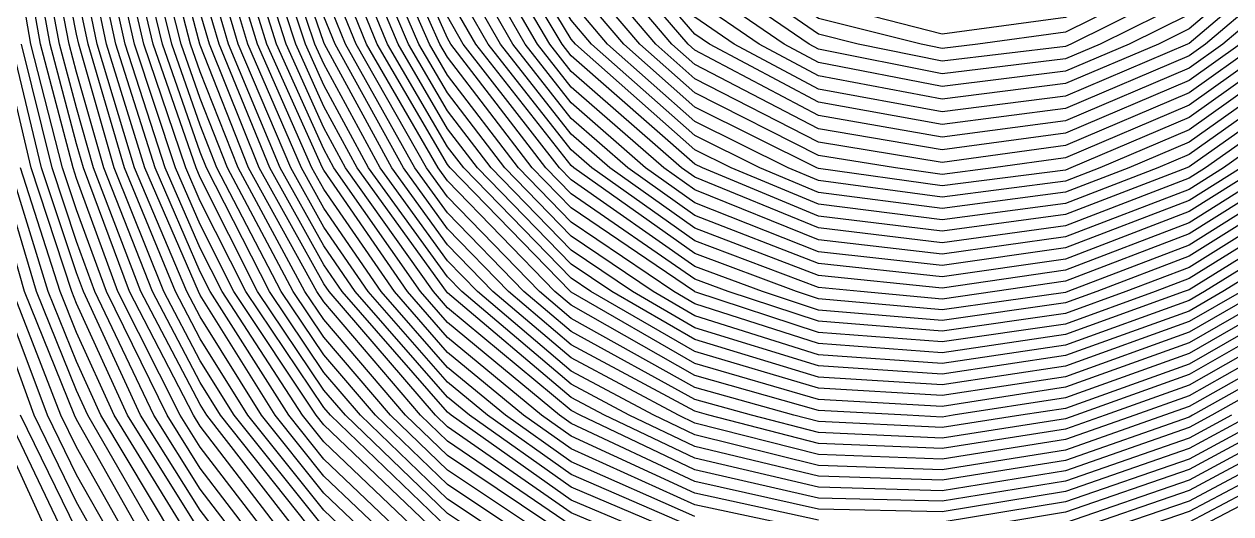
# Model space of a CAD drawing. Header units: inches. Extents: x -3765 to -2207, y 6717241 to 6718976.
# Drawn here: x -2516.04 to -2479.46, y 6717790.76 to 6717805.6 of the extents above; entities that cross this region are included whole.
import ezdxf

# ---------------------------------------------------------------- set-up
doc = ezdxf.new("R2010")
doc.units = ezdxf.units.IN
doc.header["$MEASUREMENT"] = 0

msp = doc.modelspace()

# ---------------------------------------------------------------- linework, layer by layer
for points in [[(-2507.107, 6717789.994), (-2510.086, 6717793.742), (-2510.704, 6717794.733), (-2512.152, 6717797.49), (-2513.623, 6717801.238), (-2514.452, 6717804.146), (-2514.675, 6717804.986), (-2515.403, 6717808.734), (-2515.834, 6717812.482), (-2515.993, 6717816.23), (-2515.896, 6717819.978), (-2515.542, 6717823.726), (-2514.928, 6717827.474), (-2514.452, 6717829.5), (-2514.051, 6717831.222), (-2512.904, 6717834.97)], [(-2506.956, 6717790.35), (-2509.672, 6717793.742), (-2510.704, 6717795.396), (-2511.803, 6717797.49), (-2513.313, 6717801.238), (-2514.387, 6717804.986), (-2514.452, 6717805.297), (-2515.133, 6717808.734), (-2515.578, 6717812.482), (-2515.746, 6717816.23), (-2515.652, 6717819.978), (-2515.297, 6717823.726), (-2514.676, 6717827.474), (-2514.452, 6717828.429), (-2513.802, 6717831.222), (-2512.641, 6717834.97)], [(-2506.041, 6717789.994), (-2506.956, 6717790.867), (-2509.258, 6717793.742), (-2510.704, 6717796.06), (-2511.455, 6717797.49), (-2513.002, 6717801.238), (-2514.104, 6717804.986), (-2514.452, 6717806.656), (-2514.864, 6717808.734), (-2515.322, 6717812.482), (-2515.499, 6717816.23), (-2515.408, 6717819.978), (-2515.052, 6717823.726), (-2514.452, 6717827.315), (-2514.426, 6717827.474), (-2513.553, 6717831.222), (-2512.379, 6717834.97)], [(-2505.5, 6717789.994), (-2506.956, 6717791.384), (-2508.844, 6717793.742), (-2510.704, 6717796.723), (-2511.106, 6717797.49), (-2512.692, 6717801.238), (-2513.822, 6717804.986), (-2514.452, 6717808.015), (-2514.594, 6717808.734), (-2515.066, 6717812.482), (-2515.251, 6717816.23), (-2515.164, 6717819.978), (-2514.806, 6717823.726), (-2514.452, 6717825.847), (-2514.185, 6717827.474), (-2513.304, 6717831.222), (-2512.117, 6717834.97)], [(-2504.959, 6717789.994), (-2506.956, 6717791.901), (-2508.43, 6717793.742), (-2510.704, 6717797.387), (-2510.758, 6717797.49), (-2512.382, 6717801.238), (-2513.539, 6717804.986), (-2514.328, 6717808.734), (-2514.452, 6717809.676), (-2514.81, 6717812.482), (-2515.004, 6717816.23), (-2514.92, 6717819.978), (-2514.561, 6717823.726), (-2514.452, 6717824.379), (-2513.945, 6717827.474), (-2513.054, 6717831.222), (-2511.854, 6717834.97)], [(-2504.417, 6717789.994), (-2506.956, 6717792.418), (-2508.016, 6717793.742), (-2510.4, 6717797.49), (-2510.704, 6717798.093), (-2512.071, 6717801.238), (-2513.256, 6717804.986), (-2514.066, 6717808.734), (-2514.452, 6717811.678), (-2514.554, 6717812.482), (-2514.756, 6717816.23), (-2514.676, 6717819.978), (-2514.452, 6717822.313), (-2514.321, 6717823.726), (-2513.704, 6717827.474), (-2512.805, 6717831.222), (-2511.592, 6717834.97)], [(-2503.876, 6717789.994), (-2506.956, 6717792.934), (-2507.602, 6717793.742), (-2510.041, 6717797.49), (-2510.704, 6717798.807), (-2511.761, 6717801.238), (-2512.974, 6717804.986), (-2513.804, 6717808.734), (-2514.303, 6717812.482), (-2514.452, 6717815.184), (-2514.509, 6717816.23), (-2514.452, 6717818.998), (-2514.432, 6717819.978), (-2514.085, 6717823.726), (-2513.464, 6717827.474), (-2512.556, 6717831.222), (-2511.33, 6717834.97)], [(-2503.335, 6717789.994), (-2506.956, 6717793.451), (-2507.188, 6717793.742), (-2509.682, 6717797.49), (-2510.704, 6717799.521), (-2511.45, 6717801.238), (-2512.691, 6717804.986), (-2513.541, 6717808.734), (-2514.055, 6717812.482), (-2514.268, 6717816.23), (-2514.197, 6717819.978), (-2513.849, 6717823.726), (-2513.223, 6717827.474), (-2512.307, 6717831.222), (-2511.067, 6717834.97)], [(-2503.208, 6717790.329), (-2506.756, 6717793.742), (-2506.956, 6717793.975), (-2509.322, 6717797.49), (-2510.704, 6717800.234), (-2511.14, 6717801.238), (-2512.408, 6717804.986), (-2513.279, 6717808.734), (-2513.806, 6717812.482), (-2514.028, 6717816.23), (-2513.962, 6717819.978), (-2513.614, 6717823.726), (-2512.983, 6717827.474), (-2512.058, 6717831.222), (-2510.805, 6717834.97)], [(-2502.05, 6717789.994), (-2503.208, 6717790.767), (-2506.3, 6717793.742), (-2506.956, 6717794.509), (-2508.963, 6717797.49), (-2510.704, 6717800.948), (-2510.83, 6717801.238), (-2512.126, 6717804.986), (-2513.016, 6717808.734), (-2513.558, 6717812.482), (-2513.789, 6717816.23), (-2513.726, 6717819.978), (-2513.378, 6717823.726), (-2512.742, 6717827.474), (-2511.808, 6717831.222), (-2510.704, 6717834.514), (-2510.542, 6717834.97)], [(-2501.394, 6717789.994), (-2503.208, 6717791.205), (-2505.845, 6717793.742), (-2506.956, 6717795.042), (-2508.604, 6717797.49), (-2510.514, 6717801.238), (-2510.704, 6717801.719), (-2511.843, 6717804.986), (-2512.754, 6717808.734), (-2513.31, 6717812.482), (-2513.549, 6717816.23), (-2513.491, 6717819.978), (-2513.142, 6717823.726), (-2512.502, 6717827.474), (-2511.559, 6717831.222), (-2510.704, 6717833.772), (-2510.279, 6717834.97)], [(-2500.738, 6717789.994), (-2503.208, 6717791.643), (-2505.389, 6717793.742), (-2506.956, 6717795.576), (-2508.245, 6717797.49), (-2510.194, 6717801.238), (-2510.704, 6717802.53), (-2511.56, 6717804.986), (-2512.492, 6717808.734), (-2513.062, 6717812.482), (-2513.31, 6717816.23), (-2513.256, 6717819.978), (-2512.906, 6717823.726), (-2512.261, 6717827.474), (-2511.31, 6717831.222), (-2510.704, 6717833.029), (-2510.017, 6717834.97)], [(-2500.082, 6717789.994), (-2503.208, 6717792.082), (-2504.933, 6717793.742), (-2506.956, 6717796.109), (-2507.885, 6717797.49), (-2509.874, 6717801.238), (-2510.704, 6717803.34), (-2511.278, 6717804.986), (-2512.229, 6717808.734), (-2512.813, 6717812.482), (-2513.07, 6717816.23), (-2513.02, 6717819.978), (-2512.671, 6717823.726), (-2512.021, 6717827.474), (-2511.061, 6717831.222), (-2510.704, 6717832.287), (-2509.754, 6717834.97)], [(-2499.46, 6717790.013), (-2503.208, 6717792.52), (-2504.478, 6717793.742), (-2506.956, 6717796.642), (-2507.526, 6717797.49), (-2509.554, 6717801.238), (-2510.704, 6717804.151), (-2510.995, 6717804.986), (-2511.967, 6717808.734), (-2512.565, 6717812.482), (-2512.831, 6717816.23), (-2512.785, 6717819.978), (-2512.435, 6717823.726), (-2511.78, 6717827.474), (-2510.812, 6717831.222), (-2510.704, 6717831.544), (-2509.491, 6717834.97)], [(-2499.46, 6717790.4), (-2503.208, 6717792.958), (-2504.022, 6717793.742), (-2506.956, 6717797.176), (-2507.167, 6717797.49), (-2509.234, 6717801.238), (-2510.704, 6717804.961), (-2510.712, 6717804.986), (-2511.704, 6717808.734), (-2512.317, 6717812.482), (-2512.591, 6717816.23), (-2512.55, 6717819.978), (-2512.199, 6717823.726), (-2511.54, 6717827.474), (-2510.704, 6717830.697), (-2510.561, 6717831.222), (-2509.228, 6717834.97)], [(-2497.588, 6717789.994), (-2499.46, 6717790.787), (-2503.208, 6717793.396), (-2503.567, 6717793.742), (-2506.793, 6717797.49), (-2506.956, 6717797.726), (-2508.914, 6717801.238), (-2510.422, 6717804.986), (-2510.704, 6717805.946), (-2511.442, 6717808.734), (-2512.068, 6717812.482), (-2512.352, 6717816.23), (-2512.314, 6717819.978), (-2511.963, 6717823.726), (-2511.299, 6717827.474), (-2510.704, 6717829.77), (-2510.31, 6717831.222), (-2508.966, 6717834.97)], [(-2496.676, 6717789.994), (-2499.46, 6717791.174), (-2503.091, 6717793.742), (-2503.208, 6717793.838), (-2506.398, 6717797.49), (-2506.956, 6717798.3), (-2508.594, 6717801.238), (-2510.131, 6717804.986), (-2510.704, 6717806.937), (-2511.18, 6717808.734), (-2511.82, 6717812.482), (-2512.112, 6717816.23), (-2512.079, 6717819.978), (-2511.728, 6717823.726), (-2511.059, 6717827.474), (-2510.704, 6717828.843), (-2510.059, 6717831.222), (-2508.703, 6717834.97)], [(-2495.764, 6717789.994), (-2499.46, 6717791.561), (-2502.544, 6717793.742), (-2503.208, 6717794.29), (-2506.003, 6717797.49), (-2506.956, 6717798.874), (-2508.274, 6717801.238), (-2509.841, 6717804.986), (-2510.704, 6717807.928), (-2510.917, 6717808.734), (-2511.572, 6717812.482), (-2511.873, 6717816.23), (-2511.843, 6717819.978), (-2511.492, 6717823.726), (-2510.818, 6717827.474), (-2510.704, 6717827.917), (-2509.808, 6717831.222), (-2508.44, 6717834.97)], [(-2495.711, 6717790.327), (-2499.46, 6717791.948), (-2501.996, 6717793.742), (-2503.208, 6717794.742), (-2505.608, 6717797.49), (-2506.956, 6717799.448), (-2507.954, 6717801.238), (-2509.55, 6717804.986), (-2510.653, 6717808.734), (-2510.704, 6717808.994), (-2511.323, 6717812.482), (-2511.633, 6717816.23), (-2511.608, 6717819.978), (-2511.256, 6717823.726), (-2510.704, 6717826.79), (-2510.576, 6717827.474), (-2509.557, 6717831.222), (-2508.177, 6717834.97)], [(-2495.711, 6717790.68), (-2499.46, 6717792.335), (-2501.449, 6717793.742), (-2503.208, 6717795.195), (-2505.212, 6717797.49), (-2506.956, 6717800.022), (-2507.634, 6717801.238), (-2509.259, 6717804.986), (-2510.384, 6717808.734), (-2510.704, 6717810.392), (-2511.075, 6717812.482), (-2511.394, 6717816.23), (-2511.373, 6717819.978), (-2511.02, 6717823.726), (-2510.704, 6717825.483), (-2510.332, 6717827.474), (-2509.306, 6717831.222), (-2507.915, 6717834.97)], [(-2491.963, 6717790.236), (-2495.711, 6717791.033), (-2499.46, 6717792.722), (-2500.902, 6717793.742), (-2503.208, 6717795.647), (-2504.817, 6717797.49), (-2506.956, 6717800.596), (-2507.314, 6717801.238), (-2508.969, 6717804.986), (-2510.114, 6717808.734), (-2510.704, 6717811.791), (-2510.827, 6717812.482), (-2511.154, 6717816.23), (-2511.137, 6717819.978), (-2510.785, 6717823.726), (-2510.704, 6717824.175), (-2510.088, 6717827.474), (-2509.055, 6717831.222), (-2507.652, 6717834.97)], [(-2491.963, 6717790.567), (-2495.711, 6717791.387), (-2499.46, 6717793.109), (-2500.354, 6717793.742), (-2503.208, 6717796.099), (-2504.422, 6717797.49), (-2506.956, 6717801.17), (-2506.994, 6717801.238), (-2508.678, 6717804.986), (-2509.844, 6717808.734), (-2510.575, 6717812.482), (-2510.704, 6717813.847), (-2510.915, 6717816.23), (-2510.902, 6717819.978), (-2510.704, 6717822.084), (-2510.545, 6717823.726), (-2509.844, 6717827.474), (-2508.804, 6717831.222), (-2507.389, 6717834.97)], [(-2478.851, 6717793.742), (-2480.719, 6717792.736), (-2484.467, 6717791.431), (-2488.215, 6717790.819), (-2491.963, 6717790.899), (-2495.711, 6717791.74), (-2499.46, 6717793.496), (-2499.807, 6717793.742), (-2503.208, 6717796.552), (-2504.027, 6717797.49), (-2506.647, 6717801.238), (-2506.956, 6717801.807), (-2508.387, 6717804.986), (-2509.574, 6717808.734), (-2510.319, 6717812.482), (-2510.675, 6717816.23), (-2510.666, 6717819.978), (-2510.304, 6717823.726), (-2509.6, 6717827.474), (-2508.553, 6717831.222), (-2507.126, 6717834.97)], [(-2479.442, 6717793.742), (-2480.719, 6717793.054), (-2484.467, 6717791.746), (-2488.215, 6717791.138), (-2491.963, 6717791.23), (-2495.711, 6717792.093), (-2499.187, 6717793.742), (-2499.46, 6717793.888), (-2503.208, 6717797.004), (-2503.632, 6717797.49), (-2506.296, 6717801.238), (-2506.956, 6717802.452), (-2508.096, 6717804.986), (-2509.304, 6717808.734), (-2510.064, 6717812.482), (-2510.429, 6717816.23), (-2510.424, 6717819.978), (-2510.063, 6717823.726), (-2509.356, 6717827.474), (-2508.301, 6717831.222), (-2506.956, 6717834.74), (-2506.858, 6717834.97)], [(-2480.033, 6717793.742), (-2480.719, 6717793.372), (-2484.467, 6717792.061), (-2488.215, 6717791.456), (-2491.963, 6717791.561), (-2495.711, 6717792.446), (-2498.442, 6717793.742), (-2499.46, 6717794.286), (-2503.208, 6717797.456), (-2503.237, 6717797.49), (-2505.946, 6717801.238), (-2506.956, 6717803.098), (-2507.806, 6717804.986), (-2509.035, 6717808.734), (-2509.809, 6717812.482), (-2510.182, 6717816.23), (-2510.182, 6717819.978), (-2509.822, 6717823.726), (-2509.112, 6717827.474), (-2508.05, 6717831.222), (-2506.956, 6717834.084), (-2506.578, 6717834.97)], [(-2480.624, 6717793.742), (-2480.719, 6717793.69), (-2484.467, 6717792.376), (-2488.215, 6717791.775), (-2491.963, 6717791.893), (-2495.711, 6717792.8), (-2497.697, 6717793.742), (-2499.46, 6717794.685), (-2502.772, 6717797.49), (-2503.208, 6717797.938), (-2505.596, 6717801.238), (-2506.956, 6717803.743), (-2507.515, 6717804.986), (-2508.765, 6717808.734), (-2509.553, 6717812.482), (-2509.936, 6717816.23), (-2509.941, 6717819.978), (-2509.581, 6717823.726), (-2508.868, 6717827.474), (-2507.799, 6717831.222), (-2506.956, 6717833.427), (-2506.299, 6717834.97)], [(-2481.471, 6717793.742), (-2484.467, 6717792.69), (-2488.215, 6717792.094), (-2491.963, 6717792.224), (-2495.711, 6717793.153), (-2496.952, 6717793.742), (-2499.46, 6717795.083), (-2502.301, 6717797.49), (-2503.208, 6717798.422), (-2505.245, 6717801.238), (-2506.956, 6717804.389), (-2507.224, 6717804.986), (-2508.495, 6717808.734), (-2509.298, 6717812.482), (-2509.69, 6717816.23), (-2509.699, 6717819.978), (-2509.34, 6717823.726), (-2508.624, 6717827.474), (-2507.548, 6717831.222), (-2506.956, 6717832.771), (-2506.02, 6717834.97)], [(-2482.368, 6717793.742), (-2484.467, 6717793.005), (-2488.215, 6717792.413), (-2491.963, 6717792.556), (-2495.711, 6717793.506), (-2496.208, 6717793.742), (-2499.46, 6717795.482), (-2501.831, 6717797.49), (-2503.208, 6717798.907), (-2504.895, 6717801.238), (-2506.932, 6717804.986), (-2506.956, 6717805.045), (-2508.225, 6717808.734), (-2509.043, 6717812.482), (-2509.444, 6717816.23), (-2509.457, 6717819.978), (-2509.099, 6717823.726), (-2508.38, 6717827.474), (-2507.297, 6717831.222), (-2506.956, 6717832.115), (-2505.74, 6717834.97)], [(-2483.265, 6717793.742), (-2484.467, 6717793.32), (-2488.215, 6717792.732), (-2491.963, 6717792.887), (-2495.282, 6717793.742), (-2495.711, 6717793.863), (-2499.46, 6717795.88), (-2501.36, 6717797.49), (-2503.208, 6717799.391), (-2504.544, 6717801.238), (-2506.614, 6717804.986), (-2506.956, 6717805.829), (-2507.955, 6717808.734), (-2508.787, 6717812.482), (-2509.198, 6717816.23), (-2509.216, 6717819.978), (-2508.858, 6717823.726), (-2508.136, 6717827.474), (-2507.046, 6717831.222), (-2506.956, 6717831.458), (-2505.461, 6717834.97)], [(-2484.162, 6717793.742), (-2484.467, 6717793.634), (-2488.215, 6717793.051), (-2491.963, 6717793.218), (-2493.995, 6717793.742), (-2495.711, 6717794.225), (-2499.46, 6717796.279), (-2500.889, 6717797.49), (-2503.208, 6717799.875), (-2504.194, 6717801.238), (-2506.296, 6717804.986), (-2506.956, 6717806.613), (-2507.686, 6717808.734), (-2508.532, 6717812.482), (-2508.952, 6717816.23), (-2508.974, 6717819.978), (-2508.617, 6717823.726), (-2507.893, 6717827.474), (-2506.956, 6717830.687), (-2506.784, 6717831.222), (-2505.181, 6717834.97)], [(-2485.823, 6717793.742), (-2488.215, 6717793.37), (-2491.963, 6717793.55), (-2492.708, 6717793.742), (-2495.711, 6717794.587), (-2499.46, 6717796.678), (-2500.419, 6717797.49), (-2503.208, 6717800.359), (-2503.843, 6717801.238), (-2505.978, 6717804.986), (-2506.956, 6717807.397), (-2507.416, 6717808.734), (-2508.277, 6717812.482), (-2508.706, 6717816.23), (-2508.733, 6717819.978), (-2508.376, 6717823.726), (-2507.649, 6717827.474), (-2506.956, 6717829.85), (-2506.515, 6717831.222), (-2504.902, 6717834.97)], [(-2487.878, 6717793.742), (-2488.215, 6717793.689), (-2489.267, 6717793.742), (-2491.963, 6717793.884), (-2495.711, 6717794.949), (-2499.46, 6717797.076), (-2499.948, 6717797.49), (-2503.208, 6717800.844), (-2503.493, 6717801.238), (-2505.66, 6717804.986), (-2506.956, 6717808.181), (-2507.146, 6717808.734), (-2508.021, 6717812.482), (-2508.459, 6717816.23), (-2508.491, 6717819.978), (-2508.135, 6717823.726), (-2507.405, 6717827.474), (-2506.956, 6717829.014), (-2506.247, 6717831.222), (-2504.623, 6717834.97)], [(-2478.019, 6717797.49), (-2480.719, 6717795.939), (-2484.467, 6717794.591), (-2488.215, 6717794.013), (-2491.963, 6717794.223), (-2495.711, 6717795.311), (-2499.46, 6717797.475), (-2499.477, 6717797.49), (-2503.13, 6717801.238), (-2503.208, 6717801.339), (-2505.342, 6717804.986), (-2506.869, 6717808.734), (-2506.956, 6717809.052), (-2507.766, 6717812.482), (-2508.213, 6717816.23), (-2508.249, 6717819.978), (-2507.894, 6717823.726), (-2507.161, 6717827.474), (-2506.956, 6717828.177), (-2505.978, 6717831.222), (-2504.343, 6717834.97)], [(-2478.578, 6717797.49), (-2480.719, 6717796.261), (-2484.467, 6717794.911), (-2488.215, 6717794.338), (-2491.963, 6717794.562), (-2495.711, 6717795.673), (-2498.856, 6717797.49), (-2499.46, 6717797.899), (-2502.716, 6717801.238), (-2503.208, 6717801.882), (-2505.024, 6717804.986), (-2506.574, 6717808.734), (-2506.956, 6717810.133), (-2507.511, 6717812.482), (-2507.967, 6717816.23), (-2508.008, 6717819.978), (-2507.653, 6717823.726), (-2506.956, 6717827.278), (-2506.914, 6717827.474), (-2505.71, 6717831.222), (-2504.064, 6717834.97)], [(-2479.138, 6717797.49), (-2480.719, 6717796.582), (-2484.467, 6717795.23), (-2488.215, 6717794.664), (-2491.963, 6717794.901), (-2495.711, 6717796.036), (-2498.229, 6717797.49), (-2499.46, 6717798.324), (-2502.301, 6717801.238), (-2503.208, 6717802.425), (-2504.706, 6717804.986), (-2506.28, 6717808.734), (-2506.956, 6717811.213), (-2507.255, 6717812.482), (-2507.721, 6717816.23), (-2507.766, 6717819.978), (-2507.412, 6717823.726), (-2506.956, 6717826.05), (-2506.651, 6717827.474), (-2505.441, 6717831.222), (-2503.784, 6717834.97)], [(-2479.698, 6717797.49), (-2480.719, 6717796.903), (-2484.467, 6717795.55), (-2488.215, 6717794.989), (-2491.963, 6717795.239), (-2495.711, 6717796.398), (-2497.602, 6717797.49), (-2499.46, 6717798.749), (-2501.887, 6717801.238), (-2503.208, 6717802.968), (-2504.389, 6717804.986), (-2505.985, 6717808.734), (-2506.956, 6717812.294), (-2507, 6717812.482), (-2507.475, 6717816.23), (-2507.524, 6717819.978), (-2507.171, 6717823.726), (-2506.956, 6717824.822), (-2506.389, 6717827.474), (-2505.173, 6717831.222), (-2503.505, 6717834.97)], [(-2480.257, 6717797.49), (-2480.719, 6717797.225), (-2484.467, 6717795.869), (-2488.215, 6717795.314), (-2491.963, 6717795.578), (-2495.711, 6717796.76), (-2496.975, 6717797.49), (-2499.46, 6717799.174), (-2501.472, 6717801.238), (-2503.208, 6717803.511), (-2504.071, 6717804.986), (-2505.69, 6717808.734), (-2506.725, 6717812.482), (-2506.956, 6717814.082), (-2507.229, 6717816.23), (-2507.283, 6717819.978), (-2506.956, 6717823.451), (-2506.928, 6717823.726), (-2506.126, 6717827.474), (-2504.904, 6717831.222), (-2503.226, 6717834.97)], [(-2480.874, 6717797.49), (-2484.467, 6717796.189), (-2488.215, 6717795.639), (-2491.963, 6717795.917), (-2495.711, 6717797.122), (-2496.348, 6717797.49), (-2499.46, 6717799.599), (-2501.057, 6717801.238), (-2503.208, 6717804.054), (-2503.753, 6717804.986), (-2505.396, 6717808.734), (-2506.447, 6717812.482), (-2506.956, 6717816.019), (-2506.983, 6717816.23), (-2507.041, 6717819.978), (-2506.956, 6717820.885), (-2506.667, 6717823.726), (-2505.864, 6717827.474), (-2504.636, 6717831.222), (-2503.208, 6717834.41), (-2502.911, 6717834.97)], [(-2481.756, 6717797.49), (-2484.467, 6717796.508), (-2488.215, 6717795.964), (-2491.963, 6717796.256), (-2495.711, 6717797.484), (-2495.721, 6717797.49), (-2499.46, 6717800.025), (-2500.643, 6717801.238), (-2503.208, 6717804.597), (-2503.435, 6717804.986), (-2505.101, 6717808.734), (-2506.168, 6717812.482), (-2506.716, 6717816.23), (-2506.786, 6717819.978), (-2506.406, 6717823.726), (-2505.601, 6717827.474), (-2504.367, 6717831.222), (-2503.208, 6717833.811), (-2502.594, 6717834.97)], [(-2482.639, 6717797.49), (-2484.467, 6717796.828), (-2488.215, 6717796.289), (-2491.963, 6717796.594), (-2494.694, 6717797.49), (-2495.711, 6717797.87), (-2499.46, 6717800.45), (-2500.228, 6717801.238), (-2503.101, 6717804.986), (-2503.208, 6717805.173), (-2504.806, 6717808.734), (-2505.89, 6717812.482), (-2506.448, 6717816.23), (-2506.523, 6717819.978), (-2506.145, 6717823.726), (-2505.338, 6717827.474), (-2504.099, 6717831.222), (-2503.208, 6717833.211), (-2502.277, 6717834.97)], [(-2483.521, 6717797.49), (-2484.467, 6717797.147), (-2488.215, 6717796.614), (-2491.963, 6717796.933), (-2493.661, 6717797.49), (-2495.711, 6717798.256), (-2499.46, 6717800.875), (-2499.813, 6717801.238), (-2502.727, 6717804.986), (-2503.208, 6717805.829), (-2504.512, 6717808.734), (-2505.611, 6717812.482), (-2506.179, 6717816.23), (-2506.26, 6717819.978), (-2505.884, 6717823.726), (-2505.076, 6717827.474), (-2503.83, 6717831.222), (-2503.208, 6717832.612), (-2501.96, 6717834.97)], [(-2484.403, 6717797.49), (-2484.467, 6717797.467), (-2488.215, 6717796.939), (-2491.963, 6717797.272), (-2492.628, 6717797.49), (-2495.711, 6717798.642), (-2499.38, 6717801.238), (-2499.46, 6717801.308), (-2502.352, 6717804.986), (-2503.208, 6717806.485), (-2504.217, 6717808.734), (-2505.332, 6717812.482), (-2505.911, 6717816.23), (-2505.997, 6717819.978), (-2505.623, 6717823.726), (-2504.813, 6717827.474), (-2503.562, 6717831.222), (-2503.208, 6717832.013), (-2501.643, 6717834.97)], [(-2486.611, 6717797.49), (-2488.215, 6717797.264), (-2490.691, 6717797.49), (-2491.963, 6717797.618), (-2495.711, 6717799.028), (-2498.834, 6717801.238), (-2499.46, 6717801.784), (-2501.978, 6717804.986), (-2503.208, 6717807.141), (-2503.923, 6717808.734), (-2505.054, 6717812.482), (-2505.642, 6717816.23), (-2505.734, 6717819.978), (-2505.362, 6717823.726), (-2504.551, 6717827.474), (-2503.293, 6717831.222), (-2503.208, 6717831.414), (-2501.326, 6717834.97)], [(-2478.071, 6717801.238), (-2480.719, 6717799.576), (-2484.467, 6717798.14), (-2488.215, 6717797.595), (-2491.963, 6717797.978), (-2495.711, 6717799.413), (-2498.289, 6717801.238), (-2499.46, 6717802.26), (-2501.603, 6717804.986), (-2503.208, 6717807.798), (-2503.628, 6717808.734), (-2504.775, 6717812.482), (-2505.374, 6717816.23), (-2505.471, 6717819.978), (-2505.101, 6717823.726), (-2504.288, 6717827.474), (-2503.208, 6717830.69), (-2502.999, 6717831.222), (-2501.009, 6717834.97)], [(-2478.61, 6717801.238), (-2480.719, 6717799.914), (-2484.467, 6717798.477), (-2488.215, 6717797.94), (-2491.963, 6717798.338), (-2495.711, 6717799.799), (-2497.744, 6717801.238), (-2499.46, 6717802.736), (-2501.229, 6717804.986), (-2503.208, 6717808.454), (-2503.333, 6717808.734), (-2504.496, 6717812.482), (-2505.105, 6717816.23), (-2505.208, 6717819.978), (-2504.841, 6717823.726), (-2504.026, 6717827.474), (-2503.208, 6717829.909), (-2502.693, 6717831.222), (-2500.692, 6717834.97)], [(-2479.148, 6717801.238), (-2480.719, 6717800.252), (-2484.467, 6717798.815), (-2488.215, 6717798.284), (-2491.963, 6717798.698), (-2495.711, 6717800.185), (-2497.199, 6717801.238), (-2499.46, 6717803.212), (-2500.854, 6717804.986), (-2503.009, 6717808.734), (-2503.208, 6717809.246), (-2504.218, 6717812.482), (-2504.837, 6717816.23), (-2504.946, 6717819.978), (-2504.58, 6717823.726), (-2503.763, 6717827.474), (-2503.208, 6717829.128), (-2502.387, 6717831.222), (-2500.375, 6717834.97)], [(-2479.686, 6717801.238), (-2480.719, 6717800.59), (-2484.467, 6717799.152), (-2488.215, 6717798.629), (-2491.963, 6717799.059), (-2495.711, 6717800.571), (-2496.653, 6717801.238), (-2499.46, 6717803.688), (-2500.48, 6717804.986), (-2502.663, 6717808.734), (-2503.208, 6717810.139), (-2503.939, 6717812.482), (-2504.568, 6717816.23), (-2504.683, 6717819.978), (-2504.319, 6717823.726), (-2503.501, 6717827.474), (-2503.208, 6717828.347), (-2502.081, 6717831.222), (-2500.058, 6717834.97)], [(-2480.225, 6717801.238), (-2480.719, 6717800.927), (-2484.467, 6717799.489), (-2488.215, 6717798.973), (-2491.963, 6717799.419), (-2495.711, 6717800.957), (-2496.108, 6717801.238), (-2499.46, 6717804.164), (-2500.106, 6717804.986), (-2502.317, 6717808.734), (-2503.208, 6717811.032), (-2503.66, 6717812.482), (-2504.3, 6717816.23), (-2504.42, 6717819.978), (-2504.058, 6717823.726), (-2503.238, 6717827.474), (-2503.208, 6717827.565), (-2501.775, 6717831.222), (-2499.741, 6717834.97)], [(-2480.791, 6717801.238), (-2484.467, 6717799.826), (-2488.215, 6717799.318), (-2491.963, 6717799.779), (-2495.476, 6717801.238), (-2495.711, 6717801.355), (-2499.46, 6717804.64), (-2499.731, 6717804.986), (-2501.971, 6717808.734), (-2503.208, 6717811.924), (-2503.382, 6717812.482), (-2504.031, 6717816.23), (-2504.157, 6717819.978), (-2503.797, 6717823.726), (-2503.208, 6717826.421), (-2502.942, 6717827.474), (-2501.468, 6717831.222), (-2499.46, 6717834.908)], [(-2481.669, 6717801.238), (-2484.467, 6717800.164), (-2488.215, 6717799.662), (-2491.963, 6717800.139), (-2494.609, 6717801.238), (-2495.711, 6717801.787), (-2499.326, 6717804.986), (-2499.46, 6717805.143), (-2501.625, 6717808.734), (-2503.085, 6717812.482), (-2503.208, 6717813.058), (-2503.763, 6717816.23), (-2503.894, 6717819.978), (-2503.536, 6717823.726), (-2503.208, 6717825.228), (-2502.641, 6717827.474), (-2501.162, 6717831.222), (-2499.46, 6717834.347), (-2499.028, 6717834.97)], [(-2482.548, 6717801.238), (-2484.467, 6717800.501), (-2488.215, 6717800.007), (-2491.963, 6717800.499), (-2493.742, 6717801.238), (-2495.711, 6717802.218), (-2498.838, 6717804.986), (-2499.46, 6717805.717), (-2501.28, 6717808.734), (-2502.759, 6717812.482), (-2503.208, 6717814.592), (-2503.494, 6717816.23), (-2503.631, 6717819.978), (-2503.275, 6717823.726), (-2503.208, 6717824.036), (-2502.34, 6717827.474), (-2500.856, 6717831.222), (-2499.46, 6717833.785), (-2498.64, 6717834.97)], [(-2483.427, 6717801.238), (-2484.467, 6717800.838), (-2488.215, 6717800.351), (-2491.963, 6717800.859), (-2492.875, 6717801.238), (-2495.711, 6717802.65), (-2498.351, 6717804.986), (-2499.46, 6717806.29), (-2500.934, 6717808.734), (-2502.433, 6717812.482), (-2503.208, 6717816.127), (-2503.226, 6717816.23), (-2503.368, 6717819.978), (-2503.208, 6717821.673), (-2502.985, 6717823.726), (-2502.039, 6717827.474), (-2500.55, 6717831.222), (-2499.46, 6717833.223), (-2498.251, 6717834.97)], [(-2484.305, 6717801.238), (-2484.467, 6717801.176), (-2488.215, 6717800.696), (-2491.963, 6717801.219), (-2492.008, 6717801.238), (-2495.711, 6717803.081), (-2497.863, 6717804.986), (-2499.46, 6717806.864), (-2500.588, 6717808.734), (-2502.106, 6717812.482), (-2502.915, 6717816.23), (-2503.089, 6717819.978), (-2502.684, 6717823.726), (-2501.738, 6717827.474), (-2500.244, 6717831.222), (-2499.46, 6717832.662), (-2497.863, 6717834.97)], [(-2486.669, 6717801.238), (-2488.215, 6717801.04), (-2489.627, 6717801.238), (-2491.963, 6717801.619), (-2495.711, 6717803.513), (-2497.376, 6717804.986), (-2499.46, 6717807.437), (-2500.242, 6717808.734), (-2501.78, 6717812.482), (-2502.602, 6717816.23), (-2502.784, 6717819.978), (-2502.384, 6717823.726), (-2501.437, 6717827.474), (-2499.938, 6717831.222), (-2499.46, 6717832.1), (-2497.474, 6717834.97)], [(-2478.65, 6717804.986), (-2480.719, 6717803.511), (-2484.467, 6717801.918), (-2488.215, 6717801.402), (-2491.963, 6717802.021), (-2495.711, 6717803.944), (-2496.888, 6717804.986), (-2499.46, 6717808.011), (-2499.896, 6717808.734), (-2501.454, 6717812.482), (-2502.288, 6717816.23), (-2502.479, 6717819.978), (-2502.083, 6717823.726), (-2501.137, 6717827.474), (-2499.632, 6717831.222), (-2499.46, 6717831.538), (-2497.086, 6717834.97)], [(-2479.174, 6717804.986), (-2480.719, 6717803.885), (-2484.467, 6717802.293), (-2488.215, 6717801.786), (-2491.963, 6717802.424), (-2495.711, 6717804.376), (-2496.401, 6717804.986), (-2499.46, 6717808.584), (-2499.55, 6717808.734), (-2501.128, 6717812.482), (-2501.975, 6717816.23), (-2502.174, 6717819.978), (-2501.782, 6717823.726), (-2500.836, 6717827.474), (-2499.46, 6717830.895), (-2499.294, 6717831.222), (-2496.697, 6717834.97)], [(-2479.699, 6717804.986), (-2480.719, 6717804.259), (-2484.467, 6717802.668), (-2488.215, 6717802.17), (-2491.963, 6717802.826), (-2495.711, 6717804.807), (-2495.913, 6717804.986), (-2499.129, 6717808.734), (-2499.46, 6717809.305), (-2500.801, 6717812.482), (-2501.662, 6717816.23), (-2501.868, 6717819.978), (-2501.482, 6717823.726), (-2500.535, 6717827.474), (-2499.46, 6717830.147), (-2498.916, 6717831.222), (-2496.308, 6717834.97)], [(-2480.224, 6717804.986), (-2480.719, 6717804.633), (-2484.467, 6717803.043), (-2488.215, 6717802.554), (-2491.963, 6717803.228), (-2495.268, 6717804.986), (-2495.711, 6717805.29), (-2498.682, 6717808.734), (-2499.46, 6717810.077), (-2500.475, 6717812.482), (-2501.348, 6717816.23), (-2501.563, 6717819.978), (-2501.181, 6717823.726), (-2500.234, 6717827.474), (-2499.46, 6717829.399), (-2498.538, 6717831.222), (-2495.92, 6717834.97)], [(-2480.769, 6717804.986), (-2484.467, 6717803.418), (-2488.215, 6717802.938), (-2491.963, 6717803.63), (-2494.512, 6717804.986), (-2495.711, 6717805.808), (-2498.235, 6717808.734), (-2499.46, 6717810.85), (-2500.149, 6717812.482), (-2501.035, 6717816.23), (-2501.258, 6717819.978), (-2500.88, 6717823.726), (-2499.933, 6717827.474), (-2499.46, 6717828.651), (-2498.16, 6717831.222), (-2495.711, 6717834.72), (-2495.463, 6717834.97)], [(-2481.653, 6717804.986), (-2484.467, 6717803.793), (-2488.215, 6717803.322), (-2491.963, 6717804.033), (-2493.755, 6717804.986), (-2495.711, 6717806.326), (-2497.788, 6717808.734), (-2499.46, 6717811.622), (-2499.823, 6717812.482), (-2500.721, 6717816.23), (-2500.953, 6717819.978), (-2500.58, 6717823.726), (-2499.632, 6717827.474), (-2499.46, 6717827.904), (-2497.782, 6717831.222), (-2495.711, 6717834.18), (-2494.928, 6717834.97)], [(-2482.537, 6717804.986), (-2484.467, 6717804.167), (-2488.215, 6717803.706), (-2491.963, 6717804.435), (-2492.999, 6717804.986), (-2495.711, 6717806.845), (-2497.341, 6717808.734), (-2499.46, 6717812.395), (-2499.496, 6717812.482), (-2500.408, 6717816.23), (-2500.648, 6717819.978), (-2500.279, 6717823.726), (-2499.46, 6717826.968), (-2499.3, 6717827.474), (-2497.404, 6717831.222), (-2495.711, 6717833.64), (-2494.392, 6717834.97)], [(-2483.421, 6717804.986), (-2484.467, 6717804.542), (-2488.215, 6717804.09), (-2491.963, 6717804.837), (-2492.243, 6717804.986), (-2495.711, 6717807.363), (-2496.894, 6717808.734), (-2499.088, 6717812.482), (-2499.46, 6717813.623), (-2500.095, 6717816.23), (-2500.343, 6717819.978), (-2499.978, 6717823.726), (-2499.46, 6717825.778), (-2498.926, 6717827.474), (-2497.026, 6717831.222), (-2495.711, 6717833.1), (-2493.857, 6717834.97)], [(-2484.305, 6717804.986), (-2484.467, 6717804.917), (-2488.215, 6717804.474), (-2490.76, 6717804.986), (-2491.963, 6717805.289), (-2495.711, 6717807.882), (-2496.447, 6717808.734), (-2498.669, 6717812.482), (-2499.46, 6717814.909), (-2499.781, 6717816.23), (-2500.037, 6717819.978), (-2499.678, 6717823.726), (-2499.46, 6717824.589), (-2498.552, 6717827.474), (-2496.648, 6717831.222), (-2495.711, 6717832.56), (-2493.321, 6717834.97)], [(-2487.13, 6717804.986), (-2488.215, 6717804.858), (-2488.851, 6717804.986), (-2491.963, 6717805.771), (-2495.711, 6717808.4), (-2496, 6717808.734), (-2498.25, 6717812.482), (-2499.46, 6717816.196), (-2499.468, 6717816.23), (-2499.732, 6717819.978), (-2499.46, 6717822.845), (-2499.356, 6717823.726), (-2498.177, 6717827.474), (-2496.27, 6717831.222), (-2495.711, 6717832.02), (-2492.786, 6717834.97)], [(-2479.452, 6717808.734), (-2480.719, 6717807.657), (-2484.467, 6717805.795), (-2488.215, 6717805.292), (-2491.963, 6717806.253), (-2495.469, 6717808.734), (-2495.711, 6717808.98), (-2497.83, 6717812.482), (-2499.071, 6717816.23), (-2499.419, 6717819.978), (-2498.979, 6717823.726), (-2497.803, 6717827.474), (-2495.892, 6717831.222), (-2495.711, 6717831.48), (-2492.25, 6717834.97)], [(-2465.8, 6717834.97), (-2465.727, 6717834.733), (-2464.806, 6717831.222), (-2464.289, 6717827.474), (-2464.192, 6717823.726), (-2464.484, 6717819.978), (-2465.154, 6717816.23), (-2465.727, 6717814.185), (-2466.252, 6717812.482), (-2467.855, 6717808.734), (-2469.475, 6717805.817), (-2470.021, 6717804.986), (-2473.014, 6717801.238), (-2473.223, 6717801.01), (-2476.971, 6717797.791), (-2477.459, 6717797.49), (-2480.719, 6717795.618), (-2484.467, 6717794.272), (-2487.878, 6717793.742)], [(-2477.793, 6717834.97), (-2476.971, 6717834.23), (-2474.934, 6717831.222), (-2473.434, 6717827.474), (-2473.223, 6717826.139), (-2472.935, 6717823.726), (-2473.131, 6717819.978), (-2473.223, 6717819.559), (-2474.129, 6717816.23), (-2475.887, 6717812.482), (-2476.971, 6717810.851), (-2478.933, 6717808.734), (-2480.719, 6717807.216), (-2484.467, 6717805.35), (-2487.13, 6717804.986)], [(-2472.969, 6717834.97), (-2471.216, 6717831.222), (-2470.217, 6717827.474), (-2469.878, 6717823.726), (-2470.138, 6717819.978), (-2470.971, 6717816.23), (-2472.371, 6717812.482), (-2473.223, 6717810.862), (-2474.629, 6717808.734), (-2476.971, 6717805.965), (-2478.125, 6717804.986), (-2480.719, 6717803.138), (-2484.467, 6717801.544), (-2486.669, 6717801.238)], [(-2469.115, 6717834.97), (-2467.833, 6717831.222), (-2467.129, 6717827.474), (-2466.935, 6717823.726), (-2467.21, 6717819.978), (-2467.937, 6717816.23), (-2469.125, 6717812.482), (-2469.475, 6717811.686), (-2470.998, 6717808.734), (-2473.223, 6717805.402), (-2473.574, 6717804.986), (-2476.971, 6717801.635), (-2477.533, 6717801.238), (-2480.719, 6717799.238), (-2484.467, 6717797.803), (-2486.611, 6717797.49)], [(-2465.52, 6717834.97), (-2464.549, 6717831.222), (-2464.043, 6717827.474), (-2463.952, 6717823.726), (-2464.248, 6717819.978), (-2464.916, 6717816.23), (-2465.727, 6717813.339), (-2465.991, 6717812.482), (-2467.586, 6717808.734), (-2469.475, 6717805.334), (-2469.703, 6717804.986), (-2472.68, 6717801.238), (-2473.223, 6717800.647), (-2476.917, 6717797.49), (-2476.971, 6717797.447), (-2480.719, 6717795.297), (-2484.467, 6717793.952), (-2485.823, 6717793.742)], [(-2462.246, 6717834.97), (-2461.979, 6717833.745), (-2461.482, 6717831.222), (-2461.117, 6717827.474), (-2461.104, 6717823.726), (-2461.423, 6717819.978), (-2461.979, 6717816.731), (-2462.067, 6717816.23), (-2463.069, 6717812.482), (-2464.452, 6717808.734), (-2465.727, 6717806.063), (-2466.304, 6717804.986), (-2468.756, 6717801.238), (-2469.475, 6717800.297), (-2472.04, 6717797.49), (-2473.223, 6717796.33), (-2476.597, 6717793.742), (-2476.971, 6717793.472), (-2480.719, 6717791.463), (-2484.467, 6717790.172)], [(-2462.519, 6717834.97), (-2461.979, 6717832.492), (-2461.729, 6717831.222), (-2461.354, 6717827.474), (-2461.336, 6717823.726), (-2461.653, 6717819.978), (-2461.979, 6717818.073), (-2462.305, 6717816.23), (-2463.311, 6717812.482), (-2464.703, 6717808.734), (-2465.727, 6717806.589), (-2466.585, 6717804.986), (-2469.055, 6717801.238), (-2469.475, 6717800.688), (-2472.398, 6717797.49), (-2473.223, 6717796.68), (-2476.971, 6717793.802), (-2477.079, 6717793.742), (-2480.719, 6717791.781), (-2484.467, 6717790.487)], [(-2468.814, 6717834.97), (-2467.55, 6717831.222), (-2466.858, 6717827.474), (-2466.673, 6717823.726), (-2466.952, 6717819.978), (-2467.68, 6717816.23), (-2468.864, 6717812.482), (-2469.475, 6717811.092), (-2470.691, 6717808.734), (-2473.194, 6717804.986), (-2473.223, 6717804.949), (-2476.971, 6717801.254), (-2476.995, 6717801.238), (-2480.719, 6717798.9), (-2484.403, 6717797.49)], [(-2472.612, 6717834.97), (-2470.883, 6717831.222), (-2469.9, 6717827.474), (-2469.572, 6717823.726), (-2469.839, 6717819.978), (-2470.674, 6717816.23), (-2472.071, 6717812.482), (-2473.223, 6717810.292), (-2474.252, 6717808.734), (-2476.971, 6717805.519), (-2477.6, 6717804.986), (-2480.719, 6717802.764), (-2484.305, 6717801.238)], [(-2476.971, 6717834.863), (-2474.505, 6717831.222), (-2473.223, 6717827.991), (-2473.072, 6717827.474), (-2472.629, 6717823.726), (-2472.832, 6717819.978), (-2473.223, 6717818.189), (-2473.756, 6717816.23), (-2475.515, 6717812.482), (-2476.971, 6717810.291), (-2478.414, 6717808.734), (-2480.719, 6717806.775), (-2484.305, 6717804.986)], [(-2465.247, 6717834.97), (-2464.291, 6717831.222), (-2463.796, 6717827.474), (-2463.712, 6717823.726), (-2464.011, 6717819.978), (-2464.679, 6717816.23), (-2465.727, 6717812.492), (-2465.73, 6717812.482), (-2467.317, 6717808.734), (-2469.396, 6717804.986), (-2469.475, 6717804.867), (-2472.346, 6717801.238), (-2473.223, 6717800.284), (-2476.492, 6717797.49), (-2476.971, 6717797.116), (-2480.719, 6717794.975), (-2484.162, 6717793.742)], [(-2461.973, 6717834.97), (-2461.235, 6717831.222), (-2460.88, 6717827.474), (-2460.872, 6717823.726), (-2461.193, 6717819.978), (-2461.834, 6717816.23), (-2461.979, 6717815.662), (-2462.828, 6717812.482), (-2464.201, 6717808.734), (-2465.727, 6717805.538), (-2466.023, 6717804.986), (-2468.456, 6717801.238), (-2469.475, 6717799.905), (-2471.682, 6717797.49), (-2473.223, 6717795.979), (-2476.14, 6717793.742), (-2476.971, 6717793.142), (-2480.719, 6717791.145), (-2484.067, 6717789.994)], [(-2468.512, 6717834.97), (-2467.266, 6717831.222), (-2466.587, 6717827.474), (-2466.41, 6717823.726), (-2466.694, 6717819.978), (-2467.422, 6717816.23), (-2468.603, 6717812.482), (-2469.475, 6717810.498), (-2470.385, 6717808.734), (-2472.877, 6717804.986), (-2473.223, 6717804.554), (-2476.587, 6717801.238), (-2476.971, 6717800.907), (-2480.719, 6717798.562), (-2483.521, 6717797.49)], [(-2472.256, 6717834.97), (-2470.549, 6717831.222), (-2469.583, 6717827.474), (-2469.475, 6717826.225), (-2469.296, 6717823.726), (-2469.475, 6717820.878), (-2469.539, 6717819.978), (-2470.376, 6717816.23), (-2471.771, 6717812.482), (-2473.223, 6717809.722), (-2473.876, 6717808.734), (-2476.971, 6717805.074), (-2477.075, 6717804.986), (-2480.719, 6717802.39), (-2483.427, 6717801.238)], [(-2476.588, 6717834.97), (-2474.076, 6717831.222), (-2473.223, 6717829.073), (-2472.754, 6717827.474), (-2472.323, 6717823.726), (-2472.533, 6717819.978), (-2473.223, 6717816.819), (-2473.383, 6717816.23), (-2475.143, 6717812.482), (-2476.971, 6717809.73), (-2477.895, 6717808.734), (-2480.719, 6717806.334), (-2483.421, 6717804.986)], [(-2464.974, 6717834.97), (-2464.034, 6717831.222), (-2463.549, 6717827.474), (-2463.472, 6717823.726), (-2463.774, 6717819.978), (-2464.441, 6717816.23), (-2465.488, 6717812.482), (-2465.727, 6717811.855), (-2467.048, 6717808.734), (-2469.115, 6717804.986), (-2469.475, 6717804.445), (-2472.012, 6717801.238), (-2473.223, 6717799.921), (-2476.067, 6717797.49), (-2476.971, 6717796.784), (-2480.719, 6717794.654), (-2483.265, 6717793.742)], [(-2461.712, 6717834.97), (-2460.989, 6717831.222), (-2460.643, 6717827.474), (-2460.641, 6717823.726), (-2460.963, 6717819.978), (-2461.602, 6717816.23), (-2461.979, 6717814.756), (-2462.586, 6717812.482), (-2463.951, 6717808.734), (-2465.727, 6717805.013), (-2465.741, 6717804.986), (-2468.157, 6717801.238), (-2469.475, 6717799.514), (-2471.324, 6717797.49), (-2473.223, 6717795.628), (-2475.682, 6717793.742), (-2476.971, 6717792.812), (-2480.719, 6717790.826), (-2483.142, 6717789.994)], [(-2468.211, 6717834.97), (-2466.982, 6717831.222), (-2466.316, 6717827.474), (-2466.148, 6717823.726), (-2466.437, 6717819.978), (-2467.165, 6717816.23), (-2468.342, 6717812.482), (-2469.475, 6717809.905), (-2470.079, 6717808.734), (-2472.559, 6717804.986), (-2473.223, 6717804.158), (-2476.185, 6717801.238), (-2476.971, 6717800.561), (-2480.719, 6717798.225), (-2482.639, 6717797.49)], [(-2471.9, 6717834.97), (-2470.215, 6717831.222), (-2469.475, 6717828.334), (-2469.296, 6717827.474), (-2469.034, 6717823.726), (-2469.273, 6717819.978), (-2469.475, 6717818.933), (-2470.079, 6717816.23), (-2471.471, 6717812.482), (-2473.223, 6717809.152), (-2473.499, 6717808.734), (-2476.662, 6717804.986), (-2476.971, 6717804.681), (-2480.719, 6717802.016), (-2482.548, 6717801.238)], [(-2476.126, 6717834.97), (-2473.647, 6717831.222), (-2473.223, 6717830.154), (-2472.437, 6717827.474), (-2472.018, 6717823.726), (-2472.233, 6717819.978), (-2473.054, 6717816.23), (-2473.223, 6717815.778), (-2474.77, 6717812.482), (-2476.971, 6717809.17), (-2477.375, 6717808.734), (-2480.719, 6717805.893), (-2482.537, 6717804.986)], [(-2464.701, 6717834.97), (-2463.777, 6717831.222), (-2463.302, 6717827.474), (-2463.233, 6717823.726), (-2463.537, 6717819.978), (-2464.204, 6717816.23), (-2465.246, 6717812.482), (-2465.727, 6717811.22), (-2466.779, 6717808.734), (-2468.834, 6717804.986), (-2469.475, 6717804.023), (-2471.678, 6717801.238), (-2473.223, 6717799.557), (-2475.642, 6717797.49), (-2476.971, 6717796.453), (-2480.719, 6717794.333), (-2482.368, 6717793.742)], [(-2467.91, 6717834.97), (-2466.698, 6717831.222), (-2466.045, 6717827.474), (-2465.886, 6717823.726), (-2466.179, 6717819.978), (-2466.907, 6717816.23), (-2468.08, 6717812.482), (-2469.475, 6717809.311), (-2469.772, 6717808.734), (-2472.242, 6717804.986), (-2473.223, 6717803.762), (-2475.784, 6717801.238), (-2476.971, 6717800.214), (-2480.719, 6717797.887), (-2481.756, 6717797.49)], [(-2471.544, 6717834.97), (-2469.881, 6717831.222), (-2469.475, 6717829.637), (-2469.025, 6717827.474), (-2468.772, 6717823.726), (-2469.015, 6717819.978), (-2469.475, 6717817.601), (-2469.781, 6717816.23), (-2471.172, 6717812.482), (-2473.142, 6717808.734), (-2473.223, 6717808.612), (-2476.276, 6717804.986), (-2476.971, 6717804.3), (-2480.719, 6717801.642), (-2481.669, 6717801.238)], [(-2475.664, 6717834.97), (-2473.223, 6717831.231), (-2473.219, 6717831.222), (-2472.12, 6717827.474), (-2471.712, 6717823.726), (-2471.934, 6717819.978), (-2472.756, 6717816.23), (-2473.223, 6717814.985), (-2474.398, 6717812.482), (-2476.888, 6717808.734), (-2476.971, 6717808.635), (-2480.719, 6717805.452), (-2481.653, 6717804.986)], [(-2464.429, 6717834.97), (-2463.519, 6717831.222), (-2463.056, 6717827.474), (-2462.993, 6717823.726), (-2463.3, 6717819.978), (-2463.967, 6717816.23), (-2465.004, 6717812.482), (-2465.727, 6717810.585), (-2466.511, 6717808.734), (-2468.553, 6717804.986), (-2469.475, 6717803.601), (-2471.344, 6717801.238), (-2473.223, 6717799.194), (-2475.217, 6717797.49), (-2476.971, 6717796.122), (-2480.719, 6717794.011), (-2481.471, 6717793.742)], [(-2467.608, 6717834.97), (-2466.414, 6717831.222), (-2465.774, 6717827.474), (-2465.727, 6717826.331), (-2465.632, 6717823.726), (-2465.727, 6717822.436), (-2465.921, 6717819.978), (-2466.65, 6717816.23), (-2467.819, 6717812.482), (-2469.467, 6717808.734), (-2469.475, 6717808.72), (-2471.925, 6717804.986), (-2473.223, 6717803.366), (-2475.382, 6717801.238), (-2476.971, 6717799.868), (-2480.719, 6717797.549), (-2480.874, 6717797.49)], [(-2471.187, 6717834.97), (-2469.547, 6717831.222), (-2469.475, 6717830.94), (-2468.754, 6717827.474), (-2468.509, 6717823.726), (-2468.757, 6717819.978), (-2469.475, 6717816.269), (-2469.484, 6717816.23), (-2470.872, 6717812.482), (-2472.835, 6717808.734), (-2473.223, 6717808.154), (-2475.89, 6717804.986), (-2476.971, 6717803.919), (-2480.719, 6717801.268), (-2480.791, 6717801.238)], [(-2475.202, 6717834.97), (-2473.223, 6717831.938), (-2472.885, 6717831.222), (-2471.803, 6717827.474), (-2471.406, 6717823.726), (-2471.635, 6717819.978), (-2472.459, 6717816.23), (-2473.223, 6717814.192), (-2474.026, 6717812.482), (-2476.511, 6717808.734), (-2476.971, 6717808.19), (-2480.719, 6717805.011), (-2480.769, 6717804.986)], [(-2464.156, 6717834.97), (-2463.262, 6717831.222), (-2462.809, 6717827.474), (-2462.753, 6717823.726), (-2463.064, 6717819.978), (-2463.729, 6717816.23), (-2464.762, 6717812.482), (-2465.727, 6717809.95), (-2466.242, 6717808.734), (-2468.272, 6717804.986), (-2469.475, 6717803.178), (-2471.01, 6717801.238), (-2473.223, 6717798.831), (-2474.792, 6717797.49), (-2476.971, 6717795.79), (-2480.624, 6717793.742)], [(-2467.307, 6717834.97), (-2466.13, 6717831.222), (-2465.727, 6717828.852), (-2465.523, 6717827.474), (-2465.392, 6717823.726), (-2465.668, 6717819.978), (-2465.727, 6717819.651), (-2466.392, 6717816.23), (-2467.558, 6717812.482), (-2469.198, 6717808.734), (-2469.475, 6717808.236), (-2471.607, 6717804.986), (-2473.223, 6717802.97), (-2474.98, 6717801.238), (-2476.971, 6717799.522), (-2480.257, 6717797.49)], [(-2470.831, 6717834.97), (-2469.475, 6717831.862), (-2469.253, 6717831.222), (-2468.483, 6717827.474), (-2468.247, 6717823.726), (-2468.499, 6717819.978), (-2469.225, 6717816.23), (-2469.475, 6717815.444), (-2470.572, 6717812.482), (-2472.529, 6717808.734), (-2473.223, 6717807.695), (-2475.504, 6717804.986), (-2476.971, 6717803.539), (-2480.225, 6717801.238)], [(-2474.74, 6717834.97), (-2473.223, 6717832.646), (-2472.551, 6717831.222), (-2471.486, 6717827.474), (-2471.101, 6717823.726), (-2471.335, 6717819.978), (-2472.161, 6717816.23), (-2473.223, 6717813.399), (-2473.653, 6717812.482), (-2476.135, 6717808.734), (-2476.971, 6717807.745), (-2480.224, 6717804.986)], [(-2463.883, 6717834.97), (-2463.005, 6717831.222), (-2462.562, 6717827.474), (-2462.513, 6717823.726), (-2462.827, 6717819.978), (-2463.492, 6717816.23), (-2464.521, 6717812.482), (-2465.727, 6717809.315), (-2465.973, 6717808.734), (-2467.99, 6717804.986), (-2469.475, 6717802.756), (-2470.676, 6717801.238), (-2473.223, 6717798.468), (-2474.367, 6717797.49), (-2476.971, 6717795.459), (-2480.033, 6717793.742)], [(-2474.279, 6717834.97), (-2473.223, 6717833.353), (-2472.218, 6717831.222), (-2471.169, 6717827.474), (-2470.795, 6717823.726), (-2471.036, 6717819.978), (-2471.864, 6717816.23), (-2473.223, 6717812.606), (-2473.281, 6717812.482), (-2475.758, 6717808.734), (-2476.971, 6717807.3), (-2479.699, 6717804.986)], [(-2467.005, 6717834.97), (-2465.847, 6717831.222), (-2465.727, 6717830.52), (-2465.276, 6717827.474), (-2465.152, 6717823.726), (-2465.432, 6717819.978), (-2465.727, 6717818.327), (-2466.135, 6717816.23), (-2467.297, 6717812.482), (-2468.93, 6717808.734), (-2469.475, 6717807.752), (-2471.29, 6717804.986), (-2473.223, 6717802.574), (-2474.578, 6717801.238), (-2476.971, 6717799.176), (-2479.698, 6717797.49)], [(-2470.475, 6717834.97), (-2469.475, 6717832.678), (-2468.969, 6717831.222), (-2468.212, 6717827.474), (-2467.984, 6717823.726), (-2468.241, 6717819.978), (-2468.967, 6717816.23), (-2469.475, 6717814.635), (-2470.272, 6717812.482), (-2472.223, 6717808.734), (-2473.223, 6717807.236), (-2475.118, 6717804.986), (-2476.971, 6717803.158), (-2479.686, 6717801.238)], [(-2460.409, 6717823.726), (-2460.733, 6717819.978), (-2461.37, 6717816.23), (-2461.979, 6717813.85), (-2462.344, 6717812.482), (-2463.7, 6717808.734), (-2465.476, 6717804.986), (-2465.727, 6717804.545), (-2467.858, 6717801.238), (-2469.475, 6717799.122), (-2470.967, 6717797.49), (-2473.223, 6717795.277), (-2475.225, 6717793.742), (-2476.971, 6717792.482), (-2480.719, 6717790.508)], [(-2460.503, 6717819.978), (-2461.138, 6717816.23), (-2461.979, 6717812.943), (-2462.102, 6717812.482), (-2463.449, 6717808.734), (-2465.211, 6717804.986), (-2465.727, 6717804.081), (-2467.559, 6717801.238), (-2469.475, 6717798.73), (-2470.609, 6717797.49), (-2473.223, 6717794.926), (-2474.768, 6717793.742), (-2476.971, 6717792.152), (-2480.719, 6717790.19)], [(-2478.095, 6717786.246), (-2480.719, 6717784.963), (-2484.467, 6717783.714), (-2488.215, 6717783.004), (-2491.963, 6717782.814), (-2495.711, 6717783.175), (-2499.46, 6717784.167), (-2503.208, 6717785.954), (-2503.641, 6717786.246), (-2506.956, 6717788.811), (-2508.084, 6717789.994), (-2510.704, 6717793.418), (-2510.907, 6717793.742), (-2512.849, 6717797.49), (-2514.244, 6717801.238), (-2514.452, 6717801.968), (-2515.255, 6717804.986), (-2515.942, 6717808.734), (-2516.345, 6717812.482)], [(-2478.781, 6717786.246), (-2480.719, 6717785.298), (-2484.467, 6717784.043), (-2488.215, 6717783.336), (-2491.963, 6717783.157), (-2495.711, 6717783.537), (-2499.46, 6717784.562), (-2502.928, 6717786.246), (-2503.208, 6717786.396), (-2506.956, 6717789.323), (-2507.596, 6717789.994), (-2510.5, 6717793.742), (-2510.704, 6717794.069), (-2512.501, 6717797.49), (-2513.933, 6717801.238), (-2514.452, 6717803.057), (-2514.965, 6717804.986), (-2515.672, 6717808.734), (-2516.089, 6717812.482)], [(-2487.397, 6717782.497), (-2488.215, 6717782.334), (-2491.963, 6717782.115), (-2495.711, 6717782.448), (-2495.919, 6717782.497), (-2499.46, 6717783.378), (-2503.208, 6717785.067), (-2504.964, 6717786.246), (-2506.956, 6717787.787), (-2509.062, 6717789.994), (-2510.704, 6717792.14), (-2511.708, 6717793.742), (-2513.546, 6717797.49), (-2514.452, 6717799.969), (-2514.875, 6717801.238), (-2515.835, 6717804.986), (-2516.481, 6717808.734)], [(-2491.504, 6717782.497), (-2491.963, 6717782.471), (-2492.256, 6717782.497), (-2495.711, 6717782.813), (-2499.46, 6717783.772), (-2503.208, 6717785.511), (-2504.303, 6717786.246), (-2506.956, 6717788.299), (-2508.573, 6717789.994), (-2510.704, 6717792.779), (-2511.307, 6717793.742), (-2513.198, 6717797.49), (-2514.452, 6717800.923), (-2514.557, 6717801.238), (-2515.545, 6717804.986), (-2516.211, 6717808.734)], [(-2483.126, 6717782.497), (-2484.467, 6717782.047), (-2488.215, 6717781.295), (-2491.963, 6717781.045), (-2495.711, 6717781.318), (-2499.46, 6717782.183), (-2500.269, 6717782.497), (-2503.208, 6717783.736), (-2506.948, 6717786.246), (-2506.956, 6717786.252), (-2510.528, 6717789.994), (-2510.704, 6717790.224), (-2512.91, 6717793.742), (-2514.452, 6717797.135), (-2514.596, 6717797.49), (-2515.831, 6717801.238), (-2516.704, 6717804.986)], [(-2484.151, 6717782.497), (-2484.467, 6717782.391), (-2488.215, 6717781.642), (-2491.963, 6717781.402), (-2495.711, 6717781.695), (-2499.092, 6717782.497), (-2499.46, 6717782.589), (-2503.208, 6717784.18), (-2506.286, 6717786.246), (-2506.956, 6717786.764), (-2510.039, 6717789.994), (-2510.704, 6717790.863), (-2512.51, 6717793.742), (-2514.244, 6717797.49), (-2514.452, 6717798.06), (-2515.512, 6717801.238), (-2516.415, 6717804.986)], [(-2485.665, 6717782.497), (-2488.215, 6717781.988), (-2491.963, 6717781.758), (-2495.711, 6717782.072), (-2497.505, 6717782.497), (-2499.46, 6717782.983), (-2503.208, 6717784.623), (-2505.625, 6717786.246), (-2506.956, 6717787.275), (-2509.55, 6717789.994), (-2510.704, 6717791.501), (-2512.109, 6717793.742), (-2513.895, 6717797.49), (-2514.452, 6717799.014), (-2515.194, 6717801.238), (-2516.125, 6717804.986)], [(-2479.48, 6717782.497), (-2480.719, 6717781.917), (-2484.467, 6717780.668), (-2488.215, 6717779.91), (-2491.963, 6717779.619), (-2495.711, 6717779.811), (-2499.46, 6717780.545), (-2503.208, 6717781.943), (-2504.221, 6717782.497), (-2506.956, 6717784.183), (-2509.316, 6717786.246), (-2510.704, 6717787.714), (-2512.415, 6717789.994), (-2514.452, 6717793.614), (-2514.514, 6717793.742), (-2516.025, 6717797.49), (-2517.105, 6717801.238)], [(-2480.231, 6717782.497), (-2480.719, 6717782.269), (-2484.467, 6717781.013), (-2488.215, 6717780.257), (-2491.963, 6717779.976), (-2495.711, 6717780.188), (-2499.46, 6717780.955), (-2503.208, 6717782.402), (-2503.382, 6717782.497), (-2506.956, 6717784.7), (-2508.724, 6717786.246), (-2510.704, 6717788.34), (-2511.945, 6717789.994), (-2514.112, 6717793.742), (-2514.452, 6717794.489), (-2515.668, 6717797.49), (-2516.787, 6717801.238)], [(-2481.077, 6717782.497), (-2484.467, 6717781.358), (-2488.215, 6717780.603), (-2491.963, 6717780.332), (-2495.711, 6717780.565), (-2499.46, 6717781.364), (-2502.374, 6717782.497), (-2503.208, 6717782.849), (-2506.956, 6717785.217), (-2508.132, 6717786.246), (-2510.704, 6717788.966), (-2511.474, 6717789.994), (-2513.712, 6717793.742), (-2514.452, 6717795.371), (-2515.31, 6717797.49), (-2516.468, 6717801.238)], [(-2482.102, 6717782.497), (-2484.467, 6717781.702), (-2488.215, 6717780.949), (-2491.963, 6717780.689), (-2495.711, 6717780.941), (-2499.46, 6717781.773), (-2501.321, 6717782.497), (-2503.208, 6717783.292), (-2506.956, 6717785.735), (-2507.541, 6717786.246), (-2510.704, 6717789.593), (-2511.004, 6717789.994), (-2513.311, 6717793.742), (-2514.452, 6717796.253), (-2514.953, 6717797.49), (-2516.149, 6717801.238)], [(-2489.663, 6717778.749), (-2491.963, 6717778.537), (-2495.711, 6717778.677), (-2496.146, 6717778.749), (-2499.46, 6717779.317), (-2503.208, 6717780.567), (-2506.738, 6717782.497), (-2506.956, 6717782.631), (-2510.704, 6717785.834), (-2511.075, 6717786.246), (-2513.825, 6717789.994), (-2514.452, 6717791.108), (-2515.74, 6717793.742), (-2517.097, 6717797.49)], [(-2477.979, 6717782.497), (-2480.719, 6717781.214), (-2484.467, 6717779.979), (-2488.215, 6717779.218), (-2491.963, 6717778.906), (-2495.711, 6717779.058), (-2499.46, 6717779.727), (-2503.208, 6717781.026), (-2505.899, 6717782.497), (-2506.956, 6717783.149), (-2510.5, 6717786.246), (-2510.704, 6717786.461), (-2513.355, 6717789.994), (-2514.452, 6717791.943), (-2515.332, 6717793.742), (-2516.74, 6717797.49)], [(-2478.73, 6717782.497), (-2480.719, 6717781.566), (-2484.467, 6717780.324), (-2488.215, 6717779.564), (-2491.963, 6717779.262), (-2495.711, 6717779.434), (-2499.46, 6717780.136), (-2503.208, 6717781.484), (-2505.06, 6717782.497), (-2506.956, 6717783.666), (-2509.908, 6717786.246), (-2510.704, 6717787.087), (-2512.885, 6717789.994), (-2514.452, 6717792.779), (-2514.923, 6717793.742), (-2516.382, 6717797.49)], [(-2483.999, 6717778.749), (-2484.467, 6717778.592), (-2488.215, 6717777.775), (-2491.963, 6717777.402), (-2495.711, 6717777.48), (-2499.46, 6717778.051), (-2501.808, 6717778.749), (-2503.208, 6717779.191), (-2506.956, 6717781.042), (-2508.985, 6717782.497), (-2510.704, 6717783.953), (-2512.773, 6717786.246), (-2514.452, 6717788.646), (-2515.247, 6717789.994), (-2516.966, 6717793.742)], [(-2485.431, 6717778.749), (-2488.215, 6717778.143), (-2491.963, 6717777.78), (-2495.711, 6717777.879), (-2499.46, 6717778.484), (-2500.352, 6717778.749), (-2503.208, 6717779.649), (-2506.956, 6717781.573), (-2508.244, 6717782.497), (-2510.704, 6717784.58), (-2512.207, 6717786.246), (-2514.452, 6717789.455), (-2514.77, 6717789.994), (-2516.557, 6717793.742)], [(-2487.121, 6717778.749), (-2488.215, 6717778.511), (-2491.963, 6717778.159), (-2495.711, 6717778.278), (-2498.535, 6717778.749), (-2499.46, 6717778.908), (-2503.208, 6717780.108), (-2506.956, 6717782.104), (-2507.504, 6717782.497), (-2510.704, 6717785.207), (-2511.641, 6717786.246), (-2514.295, 6717789.994), (-2514.452, 6717790.273), (-2516.149, 6717793.742)], [(-2477.67, 6717793.742), (-2480.719, 6717792.099), (-2484.467, 6717790.802), (-2488.215, 6717790.181)], [(-2478.26, 6717793.742), (-2480.719, 6717792.417), (-2484.467, 6717791.117), (-2488.215, 6717790.5)]]:
    msp.add_lwpolyline(points)

doc.saveas('drawing.dxf')
